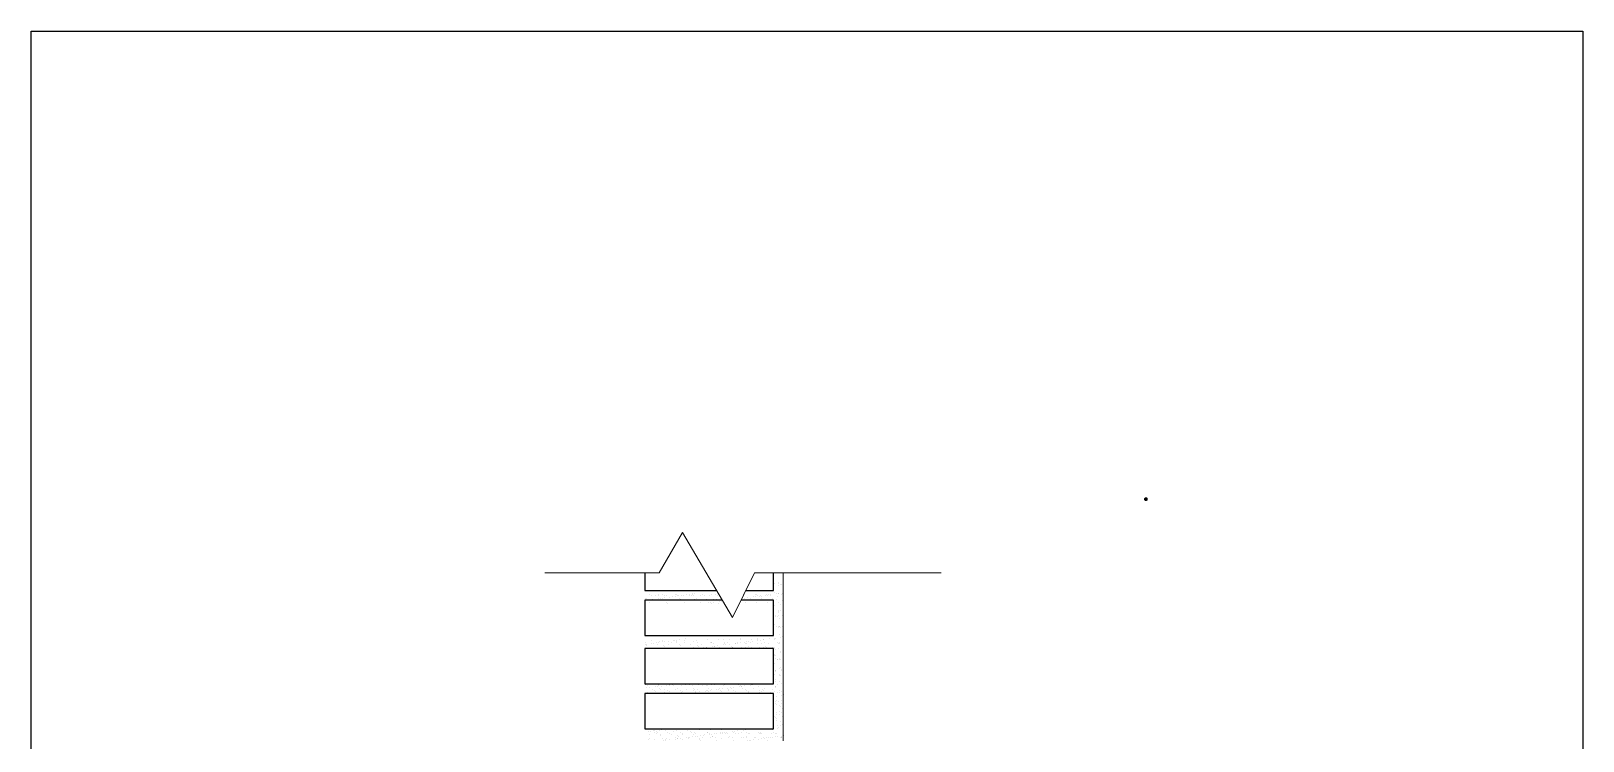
# Model space of a CAD drawing. Header units: millimetres. Extents: x 157 to 449, y 13 to 189.
# Drawn here: x 404.98 to 407.391, y 132.627 to 133.73 of the extents above; entities that cross this region are included whole.
import ezdxf

# ---------------------------------------------------------------- set-up
doc = ezdxf.new("R2010")
doc.units = ezdxf.units.MM
doc.header["$LTSCALE"] = 0.1
doc.header["$MEASUREMENT"] = 0
doc.layers.add('00-COTAS', color=1, linetype='Continuous', lineweight=9)
for name, color, linetype in [('armadura', 10, 'Continuous'), ('AUXILIAR', 1, 'Continuous'), ('hach', 1, 'Continuous')]:
    doc.layers.add(name, color=color, linetype=linetype)

msp = doc.modelspace()

# ---------------------------------------------------------------- hatches: boundary and pattern name
at = {"layer": 'armadura'}
msp.add_hatch(color=256, dxfattribs=at).paths.add_polyline_path([(406.7093, 133.0027, 1), (406.7153, 133.0027, 1)])

# ---------------------------------------------------------------- linework, layer by layer
at = {"color": 1}
for p, q in [((405.9337, 132.888), (405.9337, 132.8608)), ((406.1337, 132.8608), (406.1337, 132.888)), ((405.9337, 132.8608), (406.0453, 132.8608)), ((406.0906, 132.8608), (406.1337, 132.8608)), ((406.1337, 132.7158), (406.1337, 132.7543))]:
    msp.add_line(p, q, dxfattribs=at)
msp.add_lwpolyline([(404.98, 133.7302), (407.3914, 133.7302), (407.3914, 129.7441), (404.98, 129.7441)], close=True)
for points in [[(406.0541, 132.8458), (405.9337, 132.8458), (405.9337, 132.7908), (406.1337, 132.7908)], [(406.1337, 132.7908), (406.1337, 132.8458), (406.0832, 132.8458)], [(406.1337, 132.7158), (406.1337, 132.7708), (405.9337, 132.7708), (405.9337, 132.7158), (406.1337, 132.7158)], [(405.9337, 132.7543), (405.9337, 132.7158), (406.1337, 132.7158)], [(406.1337, 132.6458), (406.1337, 132.7008), (405.9337, 132.7008), (405.9337, 132.6458), (406.1337, 132.6458)]]:
    msp.add_lwpolyline(points, dxfattribs=at)
at = {"layer": '00-COTAS'}
msp.add_line((406.1486, 132.627), (406.1486, 132.888), dxfattribs=at)
at = {"layer": 'AUXILIAR', "color": 6, "lineweight": 18}
msp.add_lwpolyline([(405.7786, 132.888), (405.9562, 132.888), (405.9923, 132.951), (406.0699, 132.8189), (406.104, 132.888), (406.3943, 132.888)], dxfattribs=at)
at = {"layer": 'hach', "linetype": 'Continuous'}
for p, q in [((406.1357, 132.8721), (406.1357, 132.8721)), ((406.141, 132.8712), (406.141, 132.8712)), ((406.1411, 132.8728), (406.1411, 132.8728)), ((406.1438, 132.8694), (406.1438, 132.8694)), ((406.1468, 132.8699), (406.1468, 132.8699)), ((406.1486, 132.8743), (406.1486, 132.8743)), ((405.9345, 132.849), (405.9345, 132.849)), ((405.9357, 132.8479), (405.9357, 132.8479)), ((405.9372, 132.8459), (405.9372, 132.8459)), ((405.9406, 132.8464), (405.9406, 132.8464)), ((405.9411, 132.8543), (405.9411, 132.8543)), ((405.9418, 132.8458), (405.9418, 132.8458)), ((405.9439, 132.8525), (405.9439, 132.8525)), ((405.946, 132.8471), (405.946, 132.8471)), ((405.9507, 132.8526), (405.9507, 132.8526)), ((405.9539, 132.8462), (405.9539, 132.8462)), ((405.9543, 132.8548), (405.9543, 132.8548)), ((405.9549, 132.8483), (405.9549, 132.8483)), ((405.9555, 132.8537), (405.9555, 132.8537)), ((405.9583, 132.8487), (405.9583, 132.8487)), ((405.9596, 132.8465), (405.9596, 132.8465)), ((405.9613, 132.8484), (405.9613, 132.8484)), ((405.9617, 132.8544), (405.9617, 132.8544)), ((405.9637, 132.8494), (405.9637, 132.8494)), ((405.9644, 132.8526), (405.9644, 132.8526)), ((405.9676, 132.8526), (405.9676, 132.8526)), ((405.9726, 132.8506), (405.9726, 132.8506)), ((405.9744, 132.8462), (405.9744, 132.8462)), ((405.9761, 132.8511), (405.9761, 132.8511)), ((405.9769, 132.8467), (405.9769, 132.8467)), ((405.9811, 132.8542), (405.9811, 132.8542)), ((405.9814, 132.8518), (405.9814, 132.8518)), ((405.9822, 132.8544), (405.9822, 132.8544)), ((405.985, 132.8526), (405.985, 132.8526)), ((405.9854, 132.8532), (405.9854, 132.8532)), ((405.9876, 132.8482), (405.9876, 132.8482)), ((405.9888, 132.8471), (405.9888, 132.8471)), ((405.9904, 132.853), (405.9904, 132.853)), ((405.9938, 132.8534), (405.9938, 132.8534)), ((405.9938, 132.8466), (405.9938, 132.8466)), ((405.995, 132.8462), (405.995, 132.8462)), ((405.9992, 132.8541), (405.9992, 132.8541)), ((406.0026, 132.8534), (406.0026, 132.8534)), ((406.0027, 132.8544), (406.0027, 132.8544)), ((406.0055, 132.8527), (406.0055, 132.8527)), ((406.0074, 132.854), (406.0074, 132.854)), ((406.0081, 132.8553), (406.0081, 132.8553)), ((406.0087, 132.8528), (406.0087, 132.8528)), ((406.0116, 132.8557), (406.0116, 132.8557)), ((406.0116, 132.8472), (406.0116, 132.8472)), ((406.0144, 132.8476), (406.0144, 132.8476)), ((406.0155, 132.8463), (406.0155, 132.8463)), ((406.0195, 132.8533), (406.0195, 132.8533)), ((406.0232, 132.8545), (406.0232, 132.8545)), ((406.026, 132.8527), (406.026, 132.8527)), ((406.0288, 132.8475), (406.0288, 132.8475)), ((406.0342, 132.8534), (406.0342, 132.8534)), ((406.036, 132.8463), (406.036, 132.8463)), ((406.0373, 132.854), (406.0373, 132.854)), ((406.0408, 132.8474), (406.0408, 132.8474)), ((406.042, 132.8463), (406.042, 132.8463)), ((406.0438, 132.8545), (406.0438, 132.8545)), ((406.0457, 132.8474), (406.0457, 132.8474)), ((406.0465, 132.8527), (406.0465, 132.8527)), ((406.0852, 132.8484), (406.0852, 132.8484)), ((406.0876, 132.8528), (406.0876, 132.8528)), ((406.0886, 132.8488), (406.0886, 132.8488)), ((406.0892, 132.8548), (406.0892, 132.8548)), ((406.0939, 132.8495), (406.0939, 132.8495)), ((406.0939, 132.8466), (406.0939, 132.8466)), ((406.0951, 132.8454), (406.0951, 132.8454)), ((406.0976, 132.8482), (406.0976, 132.8482)), ((406.0976, 132.8464), (406.0976, 132.8464)), ((406.1029, 132.8507), (406.1029, 132.8507)), ((406.1053, 132.8546), (406.1053, 132.8546)), ((406.1063, 132.8512), (406.1063, 132.8512)), ((406.1065, 132.855), (406.1065, 132.855)), ((406.1081, 132.8528), (406.1081, 132.8528)), ((406.1117, 132.8519), (406.1117, 132.8519)), ((406.1137, 132.8523), (406.1137, 132.8523)), ((406.1149, 132.8512), (406.1149, 132.8512)), ((406.1154, 132.8488), (406.1154, 132.8488)), ((406.1181, 132.8465), (406.1181, 132.8465)), ((406.1206, 132.853), (406.1206, 132.853)), ((406.1206, 132.846), (406.1206, 132.846)), ((406.1233, 132.8549), (406.1233, 132.8549)), ((406.1241, 132.8535), (406.1241, 132.8535)), ((406.1258, 132.8547), (406.1258, 132.8547)), ((406.1286, 132.8529), (406.1286, 132.8529)), ((406.1294, 132.8542), (406.1294, 132.8542)), ((406.1326, 132.849), (406.1326, 132.849)), ((406.1347, 132.857), (406.1347, 132.857)), ((406.1384, 132.8554), (406.1384, 132.8554)), ((406.1386, 132.8465), (406.1386, 132.8465)), ((406.1405, 132.8518), (406.1405, 132.8518)), ((406.1407, 132.8682), (406.1407, 132.8682)), ((406.1411, 132.8555), (406.1411, 132.8555)), ((406.1418, 132.8558), (406.1418, 132.8558)), ((406.1464, 132.8547), (406.1464, 132.8547)), ((406.147, 132.8458), (406.147, 132.8458)), ((406.1472, 132.8565), (406.1472, 132.8565)), ((405.9414, 132.8426), (405.9414, 132.8426)), ((405.9678, 132.8424), (405.9678, 132.8424)), ((405.969, 132.8413), (405.969, 132.8413)), ((405.9946, 132.8418), (405.9946, 132.8418)), ((406.0209, 132.8416), (406.0209, 132.8416)), ((406.0319, 132.8414), (406.0319, 132.8414)), ((406.0354, 132.8418), (406.0354, 132.8418)), ((406.0377, 132.8413), (406.0377, 132.8413)), ((406.0407, 132.8425), (406.0407, 132.8425)), ((406.0477, 132.841), (406.0477, 132.841)), ((406.0497, 132.8437), (406.0497, 132.8437)), ((406.0531, 132.8441), (406.0531, 132.8441)), ((406.0896, 132.8421), (406.0896, 132.8421)), ((406.1069, 132.8423), (406.1069, 132.8423)), ((406.1237, 132.8422), (406.1237, 132.8422)), ((406.1339, 132.8364), (406.1339, 132.8364)), ((406.1342, 132.8336), (406.1342, 132.8336)), ((406.1355, 132.8379), (406.1355, 132.8379)), ((406.1362, 132.821), (406.1362, 132.821)), ((406.1365, 132.8216), (406.1365, 132.8216)), ((406.1407, 132.8276), (406.1407, 132.8276)), ((406.1415, 132.8428), (406.1415, 132.8428)), ((406.1416, 132.8217), (406.1416, 132.8217)), ((406.1419, 132.8301), (406.1419, 132.8301)), ((406.1419, 132.8265), (406.1419, 132.8265)), ((406.144, 132.83), (406.144, 132.83)), ((406.1444, 132.8391), (406.1444, 132.8391)), ((406.1477, 132.8212), (406.1477, 132.8212)), ((406.1479, 132.8396), (406.1479, 132.8396)), ((406.1482, 132.8446), (406.1482, 132.8446)), ((406.1339, 132.8109), (406.1339, 132.8109)), ((406.1341, 132.797), (406.1341, 132.797)), ((406.1343, 132.7982), (406.1343, 132.7982)), ((406.1344, 132.8094), (406.1344, 132.8094)), ((406.1356, 132.8083), (406.1356, 132.8083)), ((406.1389, 132.8042), (406.1389, 132.8042)), ((406.1393, 132.8199), (406.1393, 132.8199)), ((406.1414, 132.8031), (406.1414, 132.8031)), ((406.1418, 132.8051), (406.1418, 132.8051)), ((406.1423, 132.8047), (406.1423, 132.8047)), ((406.1424, 132.8174), (406.1424, 132.8174)), ((406.1428, 132.8047), (406.1428, 132.8047)), ((406.1446, 132.8034), (406.1446, 132.8034)), ((406.1477, 132.8054), (406.1477, 132.8054)), ((406.1479, 132.797), (406.1479, 132.797)), ((405.9342, 132.7801), (405.9342, 132.7801)), ((405.9348, 132.7774), (405.9348, 132.7774)), ((405.936, 132.7762), (405.936, 132.7762)), ((405.936, 132.7758), (405.936, 132.7758)), ((405.9437, 132.7786), (405.9437, 132.7786)), ((405.9439, 132.7823), (405.9439, 132.7823)), ((405.9472, 132.779), (405.9472, 132.779)), ((405.9525, 132.7797), (405.9525, 132.7797)), ((405.9532, 132.7764), (405.9532, 132.7764)), ((405.9547, 132.7801), (405.9547, 132.7801)), ((405.9559, 132.7815), (405.9559, 132.7815)), ((405.9615, 132.7809), (405.9615, 132.7809)), ((405.9617, 132.783), (405.9617, 132.783)), ((405.9624, 132.7755), (405.9624, 132.7755)), ((405.9636, 132.7744), (405.9636, 132.7744)), ((405.9649, 132.7813), (405.9649, 132.7813)), ((405.9701, 132.7764), (405.9701, 132.7764)), ((405.9703, 132.782), (405.9703, 132.782)), ((405.9752, 132.7802), (405.9752, 132.7802)), ((405.979, 132.7832), (405.979, 132.7832)), ((405.9792, 132.7832), (405.9792, 132.7832)), ((405.9822, 132.7813), (405.9822, 132.7813)), ((405.9826, 132.7837), (405.9826, 132.7837)), ((405.9834, 132.7802), (405.9834, 132.7802)), ((405.9879, 132.777), (405.9879, 132.777)), ((405.988, 132.7844), (405.988, 132.7844)), ((405.9892, 132.7749), (405.9892, 132.7749)), ((405.9957, 132.7802), (405.9957, 132.7802)), ((405.9958, 132.7831), (405.9958, 132.7831)), ((405.9969, 132.7856), (405.9969, 132.7856)), ((406.0051, 132.7772), (406.0051, 132.7772)), ((406.009, 132.7807), (406.009, 132.7807)), ((406.0136, 132.7837), (406.0136, 132.7837)), ((406.0155, 132.7747), (406.0155, 132.7747)), ((406.0163, 132.7802), (406.0163, 132.7802)), ((406.0168, 132.7736), (406.0168, 132.7736)), ((406.022, 132.7771), (406.022, 132.7771)), ((406.0296, 132.7728), (406.0296, 132.7728)), ((406.0309, 132.784), (406.0309, 132.784)), ((406.0354, 132.7805), (406.0354, 132.7805)), ((406.0366, 132.7794), (406.0366, 132.7794)), ((406.0368, 132.7803), (406.0368, 132.7803)), ((406.0385, 132.774), (406.0385, 132.774)), ((406.0398, 132.7778), (406.0398, 132.7778)), ((406.0419, 132.7744), (406.0419, 132.7744)), ((406.0423, 132.7741), (406.0423, 132.7741)), ((406.0473, 132.7751), (406.0473, 132.7751)), ((406.0477, 132.7839), (406.0477, 132.7839)), ((406.0562, 132.7763), (406.0562, 132.7763)), ((406.0564, 132.7852), (406.0564, 132.7852)), ((406.057, 132.778), (406.057, 132.778)), ((406.0573, 132.7803), (406.0573, 132.7803)), ((406.0597, 132.7768), (406.0597, 132.7768)), ((406.0621, 132.7799), (406.0621, 132.7799)), ((406.065, 132.7775), (406.065, 132.7775)), ((406.0655, 132.7845), (406.0655, 132.7845)), ((406.0687, 132.7739), (406.0687, 132.7739)), ((406.0699, 132.7728), (406.0699, 132.7728)), ((406.0739, 132.7779), (406.0739, 132.7779)), ((406.074, 132.7786), (406.074, 132.7786)), ((406.0774, 132.7791), (406.0774, 132.7791)), ((406.0778, 132.7804), (406.0778, 132.7804)), ((406.0819, 132.7857), (406.0819, 132.7857)), ((406.0828, 132.7847), (406.0828, 132.7847)), ((406.0828, 132.7798), (406.0828, 132.7798)), ((406.0885, 132.7797), (406.0885, 132.7797)), ((406.0897, 132.7786), (406.0897, 132.7786)), ((406.0917, 132.781), (406.0917, 132.781)), ((406.0917, 132.7786), (406.0917, 132.7786)), ((406.0952, 132.7814), (406.0952, 132.7814)), ((406.0954, 132.7733), (406.0954, 132.7733)), ((406.0983, 132.7804), (406.0983, 132.7804)), ((406.0996, 132.7847), (406.0996, 132.7847)), ((406.1005, 132.7821), (406.1005, 132.7821)), ((406.1083, 132.7855), (406.1083, 132.7855)), ((406.109, 132.7788), (406.109, 132.7788)), ((406.1095, 132.7844), (406.1095, 132.7844)), ((406.1095, 132.7833), (406.1095, 132.7833)), ((406.1129, 132.7838), (406.1129, 132.7838)), ((406.1152, 132.7791), (406.1152, 132.7791)), ((406.1174, 132.7853), (406.1174, 132.7853)), ((406.1179, 132.7726), (406.1179, 132.7726)), ((406.1182, 132.7845), (406.1182, 132.7845)), ((406.1189, 132.7804), (406.1189, 132.7804)), ((406.1218, 132.7731), (406.1218, 132.7731)), ((406.1258, 132.7787), (406.1258, 132.7787)), ((406.1272, 132.7856), (406.1272, 132.7856)), ((406.1347, 132.7855), (406.1347, 132.7855)), ((406.1351, 132.7849), (406.1351, 132.7849)), ((406.1351, 132.7728), (406.1351, 132.7728)), ((406.136, 132.7868), (406.136, 132.7868)), ((406.1394, 132.7805), (406.1394, 132.7805)), ((406.1416, 132.7789), (406.1416, 132.7789)), ((406.1428, 132.7778), (406.1428, 132.7778)), ((406.1432, 132.792), (406.1432, 132.792)), ((406.1436, 132.7794), (406.1436, 132.7794)), ((406.1449, 132.788), (406.1449, 132.788)), ((406.1471, 132.7886), (406.1471, 132.7886)), ((406.1484, 132.7884), (406.1484, 132.7884)), ((406.1486, 132.7725), (406.1486, 132.7725)), ((405.9472, 132.7718), (405.9472, 132.7718)), ((405.9677, 132.7718), (405.9677, 132.7718)), ((405.9883, 132.7718), (405.9883, 132.7718)), ((406.0088, 132.7719), (406.0088, 132.7719)), ((406.014, 132.7711), (406.014, 132.7711)), ((406.0208, 132.7716), (406.0208, 132.7716)), ((406.0242, 132.7721), (406.0242, 132.7721)), ((406.0293, 132.7719), (406.0293, 132.7719)), ((406.0313, 132.7713), (406.0313, 132.7713)), ((406.0482, 132.7712), (406.0482, 132.7712)), ((406.0498, 132.772), (406.0498, 132.772)), ((406.066, 132.7718), (406.066, 132.7718)), ((406.0704, 132.772), (406.0704, 132.772)), ((406.0832, 132.7721), (406.0832, 132.7721)), ((406.0909, 132.772), (406.0909, 132.772)), ((406.1001, 132.772), (406.1001, 132.772)), ((406.1114, 132.7721), (406.1114, 132.7721)), ((406.123, 132.772), (406.123, 132.772)), ((406.1319, 132.7721), (406.1319, 132.7721)), ((406.1347, 132.7703), (406.1347, 132.7703)), ((406.1353, 132.7607), (406.1353, 132.7607)), ((406.1355, 132.7601), (406.1355, 132.7601)), ((406.1365, 132.7596), (406.1365, 132.7596)), ((406.1367, 132.7698), (406.1367, 132.7698)), ((406.1373, 132.7556), (406.1373, 132.7556)), ((406.1394, 132.7531), (406.1394, 132.7531)), ((406.14, 132.7538), (406.14, 132.7538)), ((406.1421, 132.7705), (406.1421, 132.7705)), ((406.1423, 132.7544), (406.1423, 132.7544)), ((406.1428, 132.7536), (406.1428, 132.7536)), ((406.144, 132.7667), (406.144, 132.7667)), ((406.1444, 132.754), (406.1444, 132.754)), ((406.1447, 132.764), (406.1447, 132.764)), ((406.1481, 132.7543), (406.1481, 132.7543)), ((406.1348, 132.7309), (406.1348, 132.7309)), ((406.1359, 132.7474), (406.1359, 132.7474)), ((406.136, 132.7362), (406.136, 132.7362)), ((406.1364, 132.7347), (406.1364, 132.7347)), ((406.1365, 132.7357), (406.1365, 132.7357)), ((406.1425, 132.7302), (406.1425, 132.7302)), ((406.1426, 132.7391), (406.1426, 132.7391)), ((406.1437, 132.7291), (406.1437, 132.7291)), ((406.1449, 132.7413), (406.1449, 132.7413)), ((406.1453, 132.7286), (406.1453, 132.7286)), ((406.1454, 132.7373), (406.1454, 132.7373)), ((406.1454, 132.7369), (406.1454, 132.7369)), ((405.9349, 132.714), (405.9349, 132.714)), ((405.936, 132.7093), (405.936, 132.7093)), ((405.9372, 132.7029), (405.9372, 132.7029)), ((405.938, 132.7127), (405.938, 132.7127)), ((405.9384, 132.7018), (405.9384, 132.7018)), ((405.9413, 132.71), (405.9413, 132.71)), ((405.9464, 132.7061), (405.9464, 132.7061)), ((405.948, 132.7057), (405.948, 132.7057)), ((405.9503, 132.7112), (405.9503, 132.7112)), ((405.9504, 132.7147), (405.9504, 132.7147)), ((405.9508, 132.7039), (405.9508, 132.7039)), ((405.9537, 132.7116), (405.9537, 132.7116)), ((405.9553, 132.713), (405.9553, 132.713)), ((405.9555, 132.7141), (405.9555, 132.7141)), ((405.957, 132.7087), (405.957, 132.7087)), ((405.9582, 132.7076), (405.9582, 132.7076)), ((405.9591, 132.7123), (405.9591, 132.7123)), ((405.964, 132.7023), (405.964, 132.7023)), ((405.9642, 132.7068), (405.9642, 132.7068)), ((405.968, 132.7135), (405.968, 132.7135)), ((405.9685, 132.7058), (405.9685, 132.7058)), ((405.9713, 132.704), (405.9713, 132.704)), ((405.9715, 132.714), (405.9715, 132.714)), ((405.9722, 132.7129), (405.9722, 132.7129)), ((405.976, 132.7141), (405.976, 132.7141)), ((405.9768, 132.7147), (405.9768, 132.7147)), ((405.9768, 132.7145), (405.9768, 132.7145)), ((405.978, 132.7133), (405.978, 132.7133)), ((405.9815, 132.707), (405.9815, 132.707)), ((405.9838, 132.7081), (405.9838, 132.7081)), ((405.989, 132.7058), (405.989, 132.7058)), ((405.99, 132.7135), (405.99, 132.7135)), ((405.9903, 132.7021), (405.9903, 132.7021)), ((405.9904, 132.7008), (405.9904, 132.7008)), ((405.9915, 132.701), (405.9915, 132.701)), ((405.9918, 132.704), (405.9918, 132.704)), ((405.9965, 132.7142), (405.9965, 132.7142)), ((405.9983, 132.7069), (405.9983, 132.7069)), ((406.0036, 132.7139), (406.0036, 132.7139)), ((406.0072, 132.7137), (406.0072, 132.7137)), ((406.0076, 132.701), (406.0076, 132.701)), ((406.0096, 132.7058), (406.0096, 132.7058)), ((406.0096, 132.7019), (406.0096, 132.7019)), ((406.0101, 132.7079), (406.0101, 132.7079)), ((406.0114, 132.7067), (406.0114, 132.7067)), ((406.0123, 132.7041), (406.0123, 132.7041)), ((406.013, 132.7024), (406.013, 132.7024)), ((406.0161, 132.7076), (406.0161, 132.7076)), ((406.017, 132.7142), (406.017, 132.7142)), ((406.0171, 132.7015), (406.0171, 132.7015)), ((406.0184, 132.7031), (406.0184, 132.7031)), ((406.0241, 132.7137), (406.0241, 132.7137)), ((406.0245, 132.701), (406.0245, 132.701)), ((406.0273, 132.7042), (406.0273, 132.7042)), ((406.0299, 132.7136), (406.0299, 132.7136)), ((406.0301, 132.7059), (406.0301, 132.7059)), ((406.0308, 132.7047), (406.0308, 132.7047)), ((406.0312, 132.7125), (406.0312, 132.7125)), ((406.0329, 132.7041), (406.0329, 132.7041)), ((406.0334, 132.7078), (406.0334, 132.7078)), ((406.0361, 132.7054), (406.0361, 132.7054)), ((406.0369, 132.7073), (406.0369, 132.7073)), ((406.0375, 132.7142), (406.0375, 132.7142)), ((406.0419, 132.7143), (406.0419, 132.7143)), ((406.0423, 132.7016), (406.0423, 132.7016)), ((406.0435, 132.7013), (406.0435, 132.7013)), ((406.0451, 132.7066), (406.0451, 132.7066)), ((406.0485, 132.707), (406.0485, 132.707)), ((406.0502, 132.7077), (406.0502, 132.7077)), ((406.0506, 132.7059), (406.0506, 132.7059)), ((406.0534, 132.7041), (406.0534, 132.7041)), ((406.0539, 132.7077), (406.0539, 132.7077)), ((406.0567, 132.7131), (406.0567, 132.7131)), ((406.0581, 132.7143), (406.0581, 132.7143)), ((406.0591, 132.7145), (406.0591, 132.7145)), ((406.0595, 132.7018), (406.0595, 132.7018)), ((406.0628, 132.7089), (406.0628, 132.7089)), ((406.0633, 132.7071), (406.0633, 132.7071)), ((406.0645, 132.7059), (406.0645, 132.7059)), ((406.0662, 132.7094), (406.0662, 132.7094)), ((406.068, 132.7083), (406.068, 132.7083)), ((406.0711, 132.7059), (406.0711, 132.7059)), ((406.0716, 132.7101), (406.0716, 132.7101)), ((406.0739, 132.7042), (406.0739, 132.7042)), ((406.076, 132.7144), (406.076, 132.7144)), ((406.0764, 132.7017), (406.0764, 132.7017)), ((406.0786, 132.7143), (406.0786, 132.7143)), ((406.0805, 132.7113), (406.0805, 132.7113)), ((406.0831, 132.7128), (406.0831, 132.7128)), ((406.084, 132.7117), (406.084, 132.7117)), ((406.0843, 132.7117), (406.0843, 132.7117)), ((406.0853, 132.7086), (406.0853, 132.7086)), ((406.0893, 132.7124), (406.0893, 132.7124)), ((406.09, 132.7065), (406.09, 132.7065)), ((406.0917, 132.706), (406.0917, 132.706)), ((406.0938, 132.7151), (406.0938, 132.7151)), ((406.0942, 132.7024), (406.0942, 132.7024)), ((406.0944, 132.7042), (406.0944, 132.7042)), ((406.0983, 132.7136), (406.0983, 132.7136)), ((406.0991, 132.7143), (406.0991, 132.7143)), ((406.1017, 132.714), (406.1017, 132.714)), ((406.1021, 132.7085), (406.1021, 132.7085)), ((406.1071, 132.7147), (406.1071, 132.7147)), ((406.1098, 132.7123), (406.1098, 132.7123)), ((406.111, 132.7153), (406.111, 132.7153)), ((406.1114, 132.7026), (406.1114, 132.7026)), ((406.1122, 132.706), (406.1122, 132.706)), ((406.115, 132.7042), (406.115, 132.7042)), ((406.1164, 132.7062), (406.1164, 132.7062)), ((406.1176, 132.7051), (406.1176, 132.7051)), ((406.1196, 132.7144), (406.1196, 132.7144)), ((406.1199, 132.7091), (406.1199, 132.7091)), ((406.1279, 132.7152), (406.1279, 132.7152)), ((406.1283, 132.7025), (406.1283, 132.7025)), ((406.1309, 132.7008), (406.1309, 132.7008)), ((406.1327, 132.7061), (406.1327, 132.7061)), ((406.1338, 132.7183), (406.1338, 132.7183)), ((406.1355, 132.7043), (406.1355, 132.7043)), ((406.1362, 132.712), (406.1362, 132.712)), ((406.1368, 132.722), (406.1368, 132.722)), ((406.1372, 132.7187), (406.1372, 132.7187)), ((406.1372, 132.7093), (406.1372, 132.7093)), ((406.1374, 132.7109), (406.1374, 132.7109)), ((406.1398, 132.702), (406.1398, 132.702)), ((406.1402, 132.7144), (406.1402, 132.7144)), ((406.1426, 132.7194), (406.1426, 132.7194)), ((406.1432, 132.7057), (406.1432, 132.7057)), ((406.1433, 132.7024), (406.1433, 132.7024)), ((406.1457, 132.7159), (406.1457, 132.7159)), ((406.1461, 132.7032), (406.1461, 132.7032)), ((406.1479, 132.7226), (406.1479, 132.7226)), ((406.1486, 132.7032), (406.1486, 132.7032)), ((406.1369, 132.6875), (406.1369, 132.6875)), ((406.137, 132.6846), (406.137, 132.6846)), ((406.1376, 132.6966), (406.1376, 132.6966)), ((406.138, 132.6896), (406.138, 132.6896)), ((406.138, 132.6839), (406.138, 132.6839)), ((406.1408, 132.6878), (406.1408, 132.6878)), ((406.1434, 132.6815), (406.1434, 132.6815)), ((406.1446, 132.6804), (406.1446, 132.6804)), ((406.1455, 132.6979), (406.1455, 132.6979)), ((406.1459, 132.6857), (406.1459, 132.6857)), ((406.1465, 132.6905), (406.1465, 132.6905)), ((406.1469, 132.6778), (406.1469, 132.6778)), ((406.1493, 132.6862), (406.1493, 132.6862)), ((406.1497, 132.6996), (406.1497, 132.6996)), ((406.1343, 132.6671), (406.1343, 132.6671)), ((406.1356, 132.6649), (406.1356, 132.6649)), ((406.1371, 132.6633), (406.1371, 132.6633)), ((406.1377, 132.6676), (406.1377, 132.6676)), ((406.1383, 132.6622), (406.1383, 132.6622)), ((406.1384, 132.6712), (406.1384, 132.6712)), ((406.1388, 132.6585), (406.1388, 132.6585)), ((406.143, 132.6683), (406.143, 132.6683)), ((406.1433, 132.6731), (406.1433, 132.6731)), ((406.1441, 132.657), (406.1441, 132.657)), ((406.1461, 132.6713), (406.1461, 132.6713)), ((406.1473, 132.6651), (406.1473, 132.6651)), ((406.1478, 132.6524), (406.1478, 132.6524)), ((406.1487, 132.6565), (406.1487, 132.6565)), ((406.1491, 132.652), (406.1491, 132.652)), ((405.9387, 132.6297), (405.9387, 132.6297)), ((405.9391, 132.6414), (405.9391, 132.6414)), ((405.9405, 132.6365), (405.9405, 132.6365)), ((405.941, 132.6315), (405.941, 132.6315)), ((405.9425, 132.6419), (405.9425, 132.6419)), ((405.9479, 132.6426), (405.9479, 132.6426)), ((405.9485, 132.6426), (405.9485, 132.6426)), ((405.9488, 132.6397), (405.9488, 132.6397)), ((405.9489, 132.6299), (405.9489, 132.6299)), ((405.9515, 132.6379), (405.9515, 132.6379)), ((405.9516, 132.6418), (405.9516, 132.6418)), ((405.9528, 132.6407), (405.9528, 132.6407)), ((405.9569, 132.6438), (405.9569, 132.6438)), ((405.9578, 132.6368), (405.9578, 132.6368)), ((405.9586, 132.6354), (405.9586, 132.6354)), ((405.9603, 132.6442), (405.9603, 132.6442)), ((405.9615, 132.6315), (405.9615, 132.6315)), ((405.9651, 132.6294), (405.9651, 132.6294)), ((405.9656, 132.6449), (405.9656, 132.6449)), ((405.9663, 132.6433), (405.9663, 132.6433)), ((405.9663, 132.6283), (405.9663, 132.6283)), ((405.9664, 132.628), (405.9664, 132.628)), ((405.9667, 132.6306), (405.9667, 132.6306)), ((405.9693, 132.6397), (405.9693, 132.6397)), ((405.9717, 132.6287), (405.9717, 132.6287)), ((405.9721, 132.6379), (405.9721, 132.6379)), ((405.9746, 132.6367), (405.9746, 132.6367)), ((405.9784, 132.6412), (405.9784, 132.6412)), ((405.9807, 132.6299), (405.9807, 132.6299)), ((405.9821, 132.6316), (405.9821, 132.6316)), ((405.9835, 132.6435), (405.9835, 132.6435)), ((405.984, 132.6308), (405.984, 132.6308)), ((405.9841, 132.6303), (405.9841, 132.6303)), ((405.9849, 132.6352), (405.9849, 132.6352)), ((405.9861, 132.6341), (405.9861, 132.6341)), ((405.9895, 132.631), (405.9895, 132.631)), ((405.9898, 132.6397), (405.9898, 132.6397)), ((405.9919, 132.6288), (405.9919, 132.6288)), ((405.9924, 132.6373), (405.9924, 132.6373)), ((405.9926, 132.638), (405.9926, 132.638)), ((405.9984, 132.6322), (405.9984, 132.6322)), ((406.0004, 132.6434), (406.0004, 132.6434)), ((406.0008, 132.6307), (406.0008, 132.6307)), ((406.0018, 132.6326), (406.0018, 132.6326)), ((406.0026, 132.6316), (406.0026, 132.6316)), ((406.0047, 132.641), (406.0047, 132.641)), ((406.006, 132.6399), (406.006, 132.6399)), ((406.0072, 132.6333), (406.0072, 132.6333)), ((406.0097, 132.6375), (406.0097, 132.6375)), ((406.0103, 132.6398), (406.0103, 132.6398)), ((406.0117, 132.6346), (406.0117, 132.6346)), ((406.0131, 132.638), (406.0131, 132.638)), ((406.0162, 132.6345), (406.0162, 132.6345)), ((406.0182, 132.6441), (406.0182, 132.6441)), ((406.0182, 132.6286), (406.0182, 132.6286)), ((406.0186, 132.6314), (406.0186, 132.6314)), ((406.0196, 132.635), (406.0196, 132.635)), ((406.0231, 132.6316), (406.0231, 132.6316)), ((406.0249, 132.6357), (406.0249, 132.6357)), ((406.0258, 132.6457), (406.0258, 132.6457)), ((406.0266, 132.6375), (406.0266, 132.6375)), ((406.0309, 132.6398), (406.0309, 132.6398)), ((406.0315, 132.6404), (406.0315, 132.6404)), ((406.0336, 132.6381), (406.0336, 132.6381)), ((406.0339, 132.6369), (406.0339, 132.6369)), ((406.0354, 132.6443), (406.0354, 132.6443)), ((406.0359, 132.6316), (406.0359, 132.6316)), ((406.0373, 132.6373), (406.0373, 132.6373)), ((406.0381, 132.6344), (406.0381, 132.6344)), ((406.0393, 132.6333), (406.0393, 132.6333)), ((406.0427, 132.638), (406.0427, 132.638)), ((406.0436, 132.6317), (406.0436, 132.6317)), ((406.0444, 132.6381), (406.0444, 132.6381)), ((406.045, 132.628), (406.045, 132.628)), ((406.0514, 132.6399), (406.0514, 132.6399)), ((406.0516, 132.6392), (406.0516, 132.6392)), ((406.0523, 132.6442), (406.0523, 132.6442)), ((406.0527, 132.6315), (406.0527, 132.6315)), ((406.0542, 132.6381), (406.0542, 132.6381)), ((406.0551, 132.6396), (406.0551, 132.6396)), ((406.0579, 132.6402), (406.0579, 132.6402)), ((406.0591, 132.6391), (406.0591, 132.6391)), ((406.0604, 132.6404), (406.0604, 132.6404)), ((406.0616, 132.6383), (406.0616, 132.6383)), ((406.0642, 132.6317), (406.0642, 132.6317)), ((406.0648, 132.6338), (406.0648, 132.6338)), ((406.0694, 132.6415), (406.0694, 132.6415)), ((406.0701, 132.6448), (406.0701, 132.6448)), ((406.0705, 132.6321), (406.0705, 132.6321)), ((406.0714, 132.6278), (406.0714, 132.6278)), ((406.0719, 132.6399), (406.0719, 132.6399)), ((406.0728, 132.642), (406.0728, 132.642)), ((406.0747, 132.6381), (406.0747, 132.6381)), ((406.0782, 132.6427), (406.0782, 132.6427)), ((406.0785, 132.6382), (406.0785, 132.6382)), ((406.0789, 132.6449), (406.0789, 132.6449)), ((406.0846, 132.6396), (406.0846, 132.6396)), ((406.0847, 132.6318), (406.0847, 132.6318)), ((406.0871, 132.6439), (406.0871, 132.6439)), ((406.0874, 132.6451), (406.0874, 132.6451)), ((406.0878, 132.6324), (406.0878, 132.6324)), ((406.0905, 132.6443), (406.0905, 132.6443)), ((406.0912, 132.6336), (406.0912, 132.6336)), ((406.0924, 132.6399), (406.0924, 132.6399)), ((406.0924, 132.6325), (406.0924, 132.6325)), ((406.0952, 132.6382), (406.0952, 132.6382)), ((406.0959, 132.645), (406.0959, 132.645)), ((406.0963, 132.6389), (406.0963, 132.6389)), ((406.0966, 132.6281), (406.0966, 132.6281)), ((406.102, 132.6288), (406.102, 132.6288)), ((406.1042, 132.645), (406.1042, 132.645)), ((406.1044, 132.6454), (406.1044, 132.6454)), ((406.1046, 132.6323), (406.1046, 132.6323)), ((406.1052, 132.6318), (406.1052, 132.6318)), ((406.1109, 132.6299), (406.1109, 132.6299)), ((406.111, 132.6394), (406.111, 132.6394)), ((406.1122, 132.6383), (406.1122, 132.6383)), ((406.1129, 132.64), (406.1129, 132.64)), ((406.1135, 132.6391), (406.1135, 132.6391)), ((406.1144, 132.6304), (406.1144, 132.6304)), ((406.1157, 132.6382), (406.1157, 132.6382)), ((406.1179, 132.633), (406.1179, 132.633)), ((406.1197, 132.6311), (406.1197, 132.6311)), ((406.122, 132.6456), (406.122, 132.6456)), ((406.1224, 132.6329), (406.1224, 132.6329)), ((406.1257, 132.6318), (406.1257, 132.6318)), ((406.1287, 132.6323), (406.1287, 132.6323)), ((406.1304, 132.639), (406.1304, 132.639)), ((406.1308, 132.6452), (406.1308, 132.6452)), ((406.132, 132.6441), (406.132, 132.6441)), ((406.1321, 132.6327), (406.1321, 132.6327)), ((406.1335, 132.64), (406.1335, 132.64)), ((406.1362, 132.6382), (406.1362, 132.6382)), ((406.1375, 132.6334), (406.1375, 132.6334)), ((406.1378, 132.6388), (406.1378, 132.6388)), ((406.1393, 132.6458), (406.1393, 132.6458)), ((406.1397, 132.6331), (406.1397, 132.6331)), ((406.1403, 132.6509), (406.1403, 132.6509)), ((406.1409, 132.6484), (406.1409, 132.6484)), ((406.1438, 132.6513), (406.1438, 132.6513)), ((406.1443, 132.6328), (406.1443, 132.6328)), ((406.1455, 132.6317), (406.1455, 132.6317)), ((406.1463, 132.6319), (406.1463, 132.6319)), ((406.1464, 132.6346), (406.1464, 132.6346)), ((406.1482, 132.6397), (406.1482, 132.6397)), ((406.1498, 132.6351), (406.1498, 132.6351)), ((405.9629, 132.6275), (405.9629, 132.6275)), ((406.0195, 132.6275), (406.0195, 132.6275)), ((406.0932, 132.6276), (406.0932, 132.6276)), ((406.0981, 132.6272), (406.0981, 132.6272)), ((406.1245, 132.627), (406.1245, 132.627)), ((406.1486, 132.627), (406.1486, 132.627))]:
    msp.add_line(p, q, dxfattribs=at)

doc.saveas('drawing.dxf')
